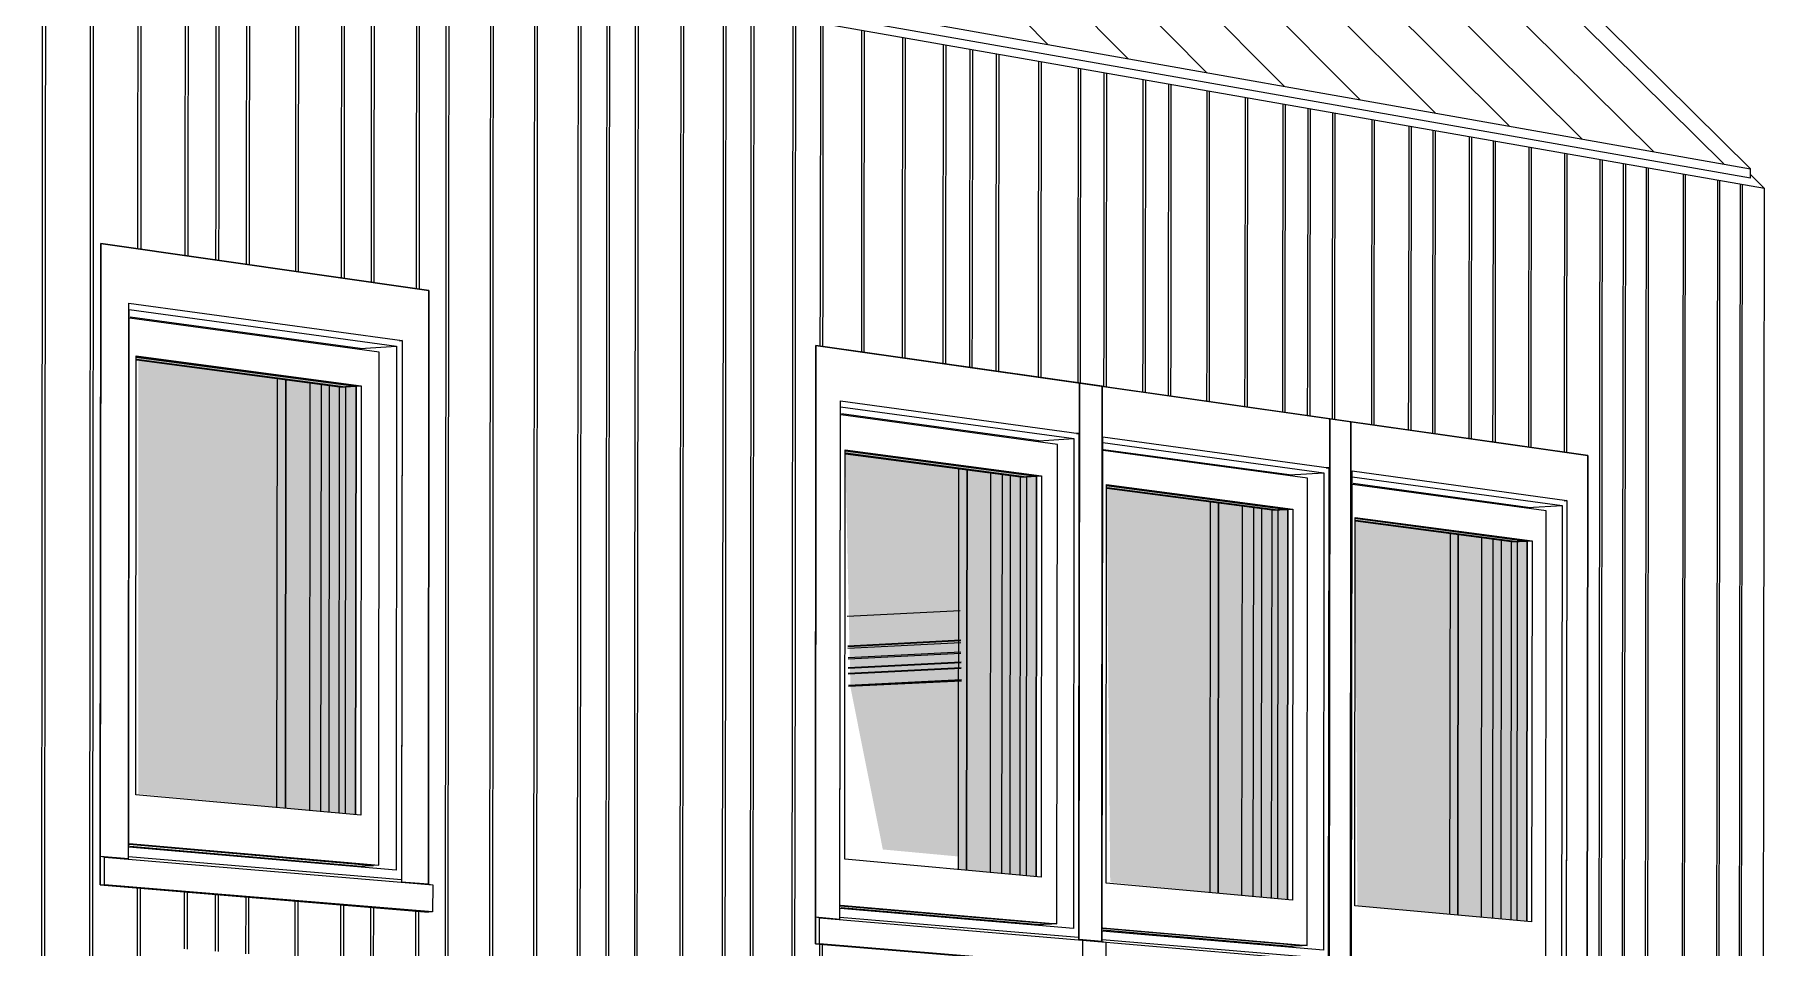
# Model space of a CAD drawing. Header units: inches. Extents: x 5690 to 5695, y -585 to 907.
# Drawn here: x 5692.0726 to 5692.2043, y 126.6331 to 126.7026 of the extents above; entities that cross this region are included whole.
import ezdxf

# ---------------------------------------------------------------- set-up
doc = ezdxf.new("R2010")
doc.units = ezdxf.units.IN
doc.header["$MEASUREMENT"] = 0
doc.layers.add('A-GLAZ-1', color=151, linetype='Continuous', lineweight=13, transparency=0.75)
for name, color, linetype, lineweight in [('A-GLAZ-2', 151, 'Continuous', 9), ('A-ROOF', 132, 'Continuous', 13), ('A-ROOF-1', 132, 'Continuous', 9), ('A-ROOF-PATT-1', 132, 'Continuous', 9), ('A-WALL-PATT-1', 111, 'Continuous', 9), ('I-WALL', 2, 'Continuous', 13), ('I-WALL-1', 2, 'Continuous', 9)]:
    doc.layers.add(name, color=color, linetype=linetype, lineweight=lineweight)

# ---------------------------------------------------------------- blocks, each defined once
blk = doc.blocks.new('FP_65-3D View 1 Copy 1')
at = {"layer": 'A-WALL-PATT-1'}
for p, q in [((8147.93278, 126.69209), (8147.9328, 126.71381)), ((8147.93301, 126.69205), (8147.93303, 126.71377)), ((8147.93643, 126.69155), (8147.93645, 126.71317)), ((8147.93666, 126.69151), (8147.93668, 126.71313)), ((8147.94005, 126.69101), (8147.94007, 126.71254)), ((8147.94028, 126.69098), (8147.9403, 126.7125)), ((8147.94364, 126.69048), (8147.94366, 126.71191)), ((8147.94387, 126.69044), (8147.94389, 126.71187)), ((8147.94599, 126.69013), (8147.94601, 126.7115)), ((8147.94622, 126.6901), (8147.94623, 126.71146)), ((8147.94832, 126.68978), (8147.94834, 126.71109)), ((8147.94855, 126.68975), (8147.94857, 126.71105)), ((8147.95206, 126.68923), (8147.95208, 126.71044)), ((8147.95228, 126.6892), (8147.9523, 126.7104)), ((8147.95554, 126.68871), (8147.95556, 126.70983)), ((8147.95577, 126.68868), (8147.95578, 126.70979)), ((8147.95782, 126.68837), (8147.95784, 126.70943)), ((8147.95804, 126.68834), (8147.95806, 126.70939)), ((8147.96126, 126.68787), (8147.96128, 126.70883)), ((8147.96147, 126.68783), (8147.96149, 126.70879)), ((8147.9635, 126.68753), (8147.96352, 126.70844)), ((8147.96372, 126.6875), (8147.96374, 126.7084)), ((8147.96689, 126.68703), (8147.96691, 126.70784)), ((8147.9671, 126.687), (8147.96712, 126.70781)), ((8147.97024, 126.68653), (8147.97026, 126.70726)), ((8147.97045, 126.6865), (8147.97047, 126.70722)), ((8147.97357, 126.68604), (8147.97359, 126.70668)), ((8147.97378, 126.68601), (8147.9738, 126.70664)), ((8147.97574, 126.68572), (8147.97576, 126.70629)), ((8147.97595, 126.68569), (8147.97597, 126.70626)), ((8147.97791, 126.6854), (8147.97793, 126.70592)), ((8147.97812, 126.68536), (8147.97814, 126.70588)), ((8147.98138, 126.68488), (8147.9814, 126.70531)), ((8147.98158, 126.68485), (8147.9816, 126.70527)), ((8147.98461, 126.6844), (8147.98463, 126.70474)), ((8147.98481, 126.68437), (8147.98483, 126.70471)), ((8147.98672, 126.68409), (8147.98674, 126.70437)), ((8147.98693, 126.68406), (8147.98695, 126.70434)), ((8147.98991, 126.68362), (8147.98993, 126.70382)), ((8147.99011, 126.68359), (8147.99013, 126.70378)), ((8147.992, 126.68331), (8147.99202, 126.70345)), ((8147.9922, 126.68328), (8147.99222, 126.70342)), ((8147.99514, 126.68284), (8147.99516, 126.7029)), ((8147.99534, 126.68281), (8147.99536, 126.70287)), ((8147.99826, 126.68238), (8147.99828, 126.70236)), ((8147.99846, 126.68235), (8147.99848, 126.70232)), ((8148.00135, 126.68192), (8148.00137, 126.70181)), ((8148.00154, 126.68189), (8148.00157, 126.70178)), ((8148.00337, 126.68162), (8148.00339, 126.70146)), ((8148.00357, 126.68159), (8148.00359, 126.70143)), ((8148.00539, 126.68132), (8148.00541, 126.70111)), ((8148.00558, 126.68129), (8148.0056, 126.70107)), ((8148.00861, 126.68084), (8148.00863, 126.70054)), ((8148.00881, 126.68081), (8148.00883, 126.70051)), ((8148.01162, 126.6804), (8148.01164, 126.70002)), ((8148.01181, 126.68037), (8148.01183, 126.69998)), ((8148.01359, 126.6801), (8148.01361, 126.69967)), ((8148.01378, 126.68008), (8148.0138, 126.69964)), ((8148.01656, 126.67966), (8148.01658, 126.69915)), ((8148.01674, 126.67964), (8148.01677, 126.69912)), ((8148.0185, 126.67938), (8148.01852, 126.69881)), ((8148.01869, 126.67935), (8148.01871, 126.69878)), ((8148.02143, 126.67894), (8148.02145, 126.6983)), ((8148.02161, 126.67891), (8148.02163, 126.69827)), ((8148.02433, 126.67851), (8148.02435, 126.69779)), ((8148.02451, 126.67848), (8148.02454, 126.69776)), ((8148.02721, 126.67808), (8148.02723, 126.69729)), ((8148.02739, 126.67806), (8148.02741, 126.69726)), ((8148.0291, 126.6778), (8148.02912, 126.69696)), ((8148.02928, 126.67778), (8148.0293, 126.69693)), ((8148.03097, 126.67753), (8148.031, 126.69663)), ((8148.03116, 126.6775), (8148.03118, 126.6966)), ((8148.03398, 126.67708), (8148.034, 126.69611)), ((8148.03416, 126.67705), (8148.03418, 126.69607)), ((8148.03679, 126.67666), (8148.03681, 126.69562)), ((8148.03697, 126.67664), (8148.03699, 126.69558)), ((8148.03862, 126.67639), (8148.03865, 126.69529)), ((8148.0388, 126.67636), (8148.03882, 126.69526)), ((8148.04139, 126.67598), (8148.04142, 126.69481)), ((8148.04157, 126.67595), (8148.04159, 126.69478)), ((8148.04321, 126.67571), (8148.04323, 126.69449)), ((8148.04338, 126.67569), (8148.0434, 126.69446)), ((8148.04594, 126.67531), (8148.04596, 126.69401)), ((8148.04611, 126.67528), (8148.04614, 126.69398)), ((8148.04865, 126.6749), (8148.04867, 126.69354)), ((8148.04882, 126.67488), (8148.04885, 126.69351)), ((8148.05134, 126.6745), (8148.05137, 126.69307)), ((8148.05151, 126.67448), (8148.05154, 126.69304)), ((8147.93276, 126.66296), (8147.93278, 126.69209)), ((8147.93278, 126.69209), (8147.93278, 126.69209)), ((8147.93299, 126.66294), (8147.93301, 126.69205)), ((8147.93301, 126.69205), (8147.93301, 126.69205)), ((8147.93641, 126.66255), (8147.93643, 126.69155)), ((8147.93643, 126.69155), (8147.93643, 126.69155)), ((8147.93664, 126.66253), (8147.93666, 126.69151)), ((8147.93666, 126.69151), (8147.93666, 126.69151)), ((8148.05311, 126.67424), (8148.05313, 126.69276)), ((8148.05328, 126.67422), (8148.0533, 126.69273)), ((8148.05486, 126.67398), (8148.05488, 126.69245)), ((8148.05503, 126.67396), (8148.05505, 126.69242)), ((8148.05767, 126.67357), (8148.05769, 126.69196)), ((8148.05784, 126.67354), (8148.05786, 126.69193)), ((8148.06029, 126.67318), (8148.06032, 126.6915)), ((8148.06046, 126.67315), (8148.06048, 126.69147)), ((8147.94005, 126.68627), (8147.94005, 126.69101)), ((8147.94005, 126.69101), (8147.94005, 126.69101)), ((8147.94028, 126.68624), (8147.94028, 126.69098)), ((8147.94028, 126.69098), (8147.94028, 126.69098)), ((8147.94364, 126.68576), (8147.94364, 126.69048)), ((8147.94364, 126.69048), (8147.94364, 126.69048)), ((8147.94386, 126.68573), (8147.94387, 126.69044)), ((8147.94387, 126.69044), (8147.94387, 126.69044)), ((8148.06201, 126.67292), (8148.06204, 126.6912)), ((8148.06218, 126.6729), (8148.0622, 126.69117)), ((8147.94598, 126.68543), (8147.94599, 126.69013)), ((8147.94599, 126.69013), (8147.94599, 126.69013)), ((8147.94621, 126.6854), (8147.94622, 126.6901)), ((8147.94622, 126.6901), (8147.94622, 126.6901)), ((8147.94832, 126.6851), (8147.94832, 126.68978)), ((8147.94832, 126.68978), (8147.94832, 126.68978)), ((8147.94854, 126.68506), (8147.94855, 126.68975)), ((8147.94855, 126.68975), (8147.94855, 126.68975)), ((8147.95206, 126.68456), (8147.95206, 126.68923)), ((8147.95206, 126.68923), (8147.95206, 126.68923)), ((8147.95228, 126.68453), (8147.95228, 126.6892)), ((8147.95228, 126.6892), (8147.95228, 126.6892)), ((8147.95554, 126.68407), (8147.95554, 126.68871)), ((8147.95554, 126.68871), (8147.95554, 126.68871)), ((8147.95576, 126.68404), (8147.95577, 126.68868)), ((8147.95577, 126.68868), (8147.95577, 126.68868)), ((8147.95782, 126.68374), (8147.95782, 126.68837)), ((8147.95782, 126.68837), (8147.95782, 126.68837)), ((8147.95804, 126.68371), (8147.95804, 126.68834)), ((8147.95804, 126.68834), (8147.95804, 126.68834)), ((8147.96125, 126.68325), (8147.96126, 126.68787)), ((8147.96126, 126.68787), (8147.96126, 126.68787)), ((8147.96147, 126.68322), (8147.96147, 126.68783)), ((8147.96147, 126.68783), (8147.96147, 126.68783)), ((8147.96348, 126.6595), (8147.9635, 126.68753)), ((8147.9635, 126.68753), (8147.9635, 126.68753)), ((8147.96369, 126.65948), (8147.96372, 126.6875)), ((8147.96372, 126.6875), (8147.96372, 126.6875)), ((8147.96686, 126.65912), (8147.96689, 126.68703)), ((8147.96689, 126.68703), (8147.96689, 126.68703)), ((8147.96708, 126.6591), (8147.9671, 126.687)), ((8147.9671, 126.687), (8147.9671, 126.687)), ((8147.97021, 126.65874), (8147.97024, 126.68653)), ((8147.97024, 126.68653), (8147.97024, 126.68653)), ((8147.97043, 126.65872), (8147.97045, 126.6865)), ((8147.97045, 126.6865), (8147.97045, 126.6865)), ((8147.97354, 126.65837), (8147.97357, 126.68604)), ((8147.97357, 126.68604), (8147.97357, 126.68604)), ((8147.97375, 126.65835), (8147.97378, 126.68601)), ((8147.97378, 126.68601), (8147.97378, 126.68601)), ((8147.97572, 126.65812), (8147.97574, 126.68572)), ((8147.97574, 126.68572), (8147.97574, 126.68572)), ((8147.97593, 126.6581), (8147.97595, 126.68569)), ((8147.97595, 126.68569), (8147.97595, 126.68569)), ((8147.97788, 126.65788), (8147.97791, 126.6854)), ((8147.97791, 126.6854), (8147.97791, 126.6854)), ((8147.97809, 126.65786), (8147.97812, 126.68536)), ((8147.97812, 126.68536), (8147.97812, 126.68536)), ((8147.98135, 126.65749), (8147.98138, 126.68488)), ((8147.98138, 126.68488), (8147.98138, 126.68488)), ((8147.98156, 126.65747), (8147.98158, 126.68485)), ((8147.98158, 126.68485), (8147.98158, 126.68485)), ((8147.98458, 126.65713), (8147.98461, 126.6844)), ((8147.98461, 126.6844), (8147.98461, 126.6844)), ((8147.98479, 126.6571), (8147.98481, 126.68437)), ((8147.98481, 126.68437), (8147.98481, 126.68437)), ((8147.9867, 126.65689), (8147.98672, 126.68409)), ((8147.98672, 126.68409), (8147.98672, 126.68409)), ((8147.9869, 126.65686), (8147.98693, 126.68406)), ((8147.98693, 126.68406), (8147.98693, 126.68406)), ((8147.98988, 126.65653), (8147.98991, 126.68362)), ((8147.98991, 126.68362), (8147.98991, 126.68362)), ((8147.99009, 126.65651), (8147.99011, 126.68359)), ((8147.99011, 126.68359), (8147.99011, 126.68359)), ((8147.99199, 126.67887), (8147.992, 126.68331)), ((8147.992, 126.68331), (8147.992, 126.68331)), ((8147.99219, 126.67885), (8147.9922, 126.68328)), ((8147.9922, 126.68328), (8147.9922, 126.68328)), ((8147.99514, 126.67843), (8147.99514, 126.68284)), ((8147.99514, 126.68284), (8147.99514, 126.68284)), ((8147.99534, 126.6784), (8147.99534, 126.68281)), ((8147.99534, 126.68281), (8147.99534, 126.68281)), ((8147.99825, 126.67798), (8147.99826, 126.68238)), ((8147.99826, 126.68238), (8147.99826, 126.68238)), ((8147.99845, 126.67795), (8147.99846, 126.68235)), ((8147.99846, 126.68235), (8147.99846, 126.68235)), ((8148.00134, 126.67754), (8148.00135, 126.68192)), ((8148.00135, 126.68192), (8148.00135, 126.68192)), ((8148.00154, 126.67751), (8148.00154, 126.68189)), ((8148.00154, 126.68189), (8148.00154, 126.68189)), ((8148.00337, 126.67725), (8148.00337, 126.68162)), ((8148.00337, 126.68162), (8148.00337, 126.68162)), ((8148.00356, 126.67723), (8148.00357, 126.68159)), ((8148.00357, 126.68159), (8148.00357, 126.68159)), ((8148.00538, 126.67697), (8148.00539, 126.68132)), ((8148.00539, 126.68132), (8148.00539, 126.68132)), ((8148.00558, 126.67694), (8148.00558, 126.68129)), ((8148.00558, 126.68129), (8148.00558, 126.68129)), ((8148.00861, 126.67651), (8148.00861, 126.68084)), ((8148.00861, 126.68084), (8148.00861, 126.68084)), ((8148.0088, 126.67648), (8148.00881, 126.68081)), ((8148.00881, 126.68081), (8148.00881, 126.68081)), ((8148.01161, 126.67608), (8148.01162, 126.6804)), ((8148.01162, 126.6804), (8148.01162, 126.6804)), ((8148.01181, 126.67605), (8148.01181, 126.68037)), ((8148.01181, 126.68037), (8148.01181, 126.68037)), ((8148.01358, 126.6758), (8148.01359, 126.6801)), ((8148.01359, 126.6801), (8148.01359, 126.6801)), ((8148.01377, 126.67577), (8148.01378, 126.68008)), ((8148.01378, 126.68008), (8148.01378, 126.68008)), ((8148.01655, 126.67538), (8148.01656, 126.67966)), ((8148.01656, 126.67966), (8148.01656, 126.67966)), ((8148.01674, 126.67535), (8148.01674, 126.67964)), ((8148.01674, 126.67964), (8148.01674, 126.67964)), ((8148.01849, 126.6751), (8148.0185, 126.67938)), ((8148.0185, 126.67938), (8148.0185, 126.67938)), ((8148.01868, 126.67507), (8148.01869, 126.67935)), ((8148.01869, 126.67935), (8148.01869, 126.67935)), ((8148.02142, 126.67468), (8148.02143, 126.67894)), ((8148.02143, 126.67894), (8148.02143, 126.67894)), ((8148.02161, 126.67466), (8148.02161, 126.67891)), ((8148.02161, 126.67891), (8148.02161, 126.67891)), ((8148.02432, 126.67427), (8148.02433, 126.67851)), ((8148.02433, 126.67851), (8148.02433, 126.67851)), ((8148.02451, 126.67424), (8148.02451, 126.67848)), ((8148.02451, 126.67848), (8148.02451, 126.67848)), ((8148.0272, 126.67386), (8148.02721, 126.67808)), ((8148.02721, 126.67808), (8148.02721, 126.67808)), ((8148.02739, 126.67383), (8148.02739, 126.67806)), ((8148.02739, 126.67806), (8148.02739, 126.67806)), ((8148.02909, 126.67359), (8148.0291, 126.6778)), ((8148.0291, 126.6778), (8148.0291, 126.6778)), ((8148.02927, 126.67356), (8148.02928, 126.67778)), ((8148.02928, 126.67778), (8148.02928, 126.67778)), ((8148.03097, 126.67332), (8148.03097, 126.67753)), ((8148.03097, 126.67753), (8148.03097, 126.67753)), ((8148.03115, 126.6733), (8148.03116, 126.6775)), ((8148.03116, 126.6775), (8148.03116, 126.6775)), ((8148.03398, 126.67289), (8148.03398, 126.67708)), ((8148.03398, 126.67708), (8148.03398, 126.67708)), ((8148.03416, 126.67287), (8148.03416, 126.67705)), ((8148.03416, 126.67705), (8148.03416, 126.67705)), ((8148.03678, 126.67249), (8148.03679, 126.67666)), ((8148.03679, 126.67666), (8148.03679, 126.67666)), ((8148.03696, 126.67247), (8148.03697, 126.67664)), ((8148.03697, 126.67664), (8148.03697, 126.67664)), ((8148.03862, 126.67223), (8148.03862, 126.67639)), ((8148.03862, 126.67639), (8148.03862, 126.67639)), ((8148.0388, 126.67221), (8148.0388, 126.67636)), ((8148.0388, 126.67636), (8148.0388, 126.67636)), ((8148.04139, 126.67184), (8148.04139, 126.67598)), ((8148.04139, 126.67598), (8148.04139, 126.67598)), ((8148.04156, 126.67181), (8148.04157, 126.67595)), ((8148.04157, 126.67595), (8148.04157, 126.67595)), ((8148.0432, 126.67158), (8148.04321, 126.67571)), ((8148.04321, 126.67571), (8148.04321, 126.67571)), ((8148.04338, 126.67155), (8148.04338, 126.67569)), ((8148.04338, 126.67569), (8148.04338, 126.67569)), ((8148.04593, 126.67119), (8148.04594, 126.67531)), ((8148.04594, 126.67531), (8148.04594, 126.67531)), ((8148.04611, 126.67116), (8148.04611, 126.67528)), ((8148.04611, 126.67528), (8148.04611, 126.67528)), ((8148.04865, 126.6708), (8148.04865, 126.6749)), ((8148.04865, 126.6749), (8148.04865, 126.6749)), ((8148.04882, 126.67078), (8148.04882, 126.67488)), ((8148.04882, 126.67488), (8148.04882, 126.67488)), ((8148.05131, 126.64961), (8148.05134, 126.6745)), ((8148.05134, 126.6745), (8148.05134, 126.6745)), ((8148.05148, 126.64959), (8148.05151, 126.67448)), ((8148.05151, 126.67448), (8148.05151, 126.67448)), ((8148.05307, 126.64941), (8148.05311, 126.67424)), ((8148.05311, 126.67424), (8148.05311, 126.67424)), ((8148.05324, 126.64939), (8148.05328, 126.67422)), ((8148.05328, 126.67422), (8148.05328, 126.67422)), ((8148.05483, 126.64921), (8148.05486, 126.67398)), ((8148.05486, 126.67398), (8148.05486, 126.67398)), ((8148.055, 126.64919), (8148.05503, 126.67396)), ((8148.05503, 126.67396), (8148.05503, 126.67396)), ((8148.05764, 126.6489), (8148.05767, 126.67357)), ((8148.05767, 126.67357), (8148.05767, 126.67357)), ((8148.05781, 126.64888), (8148.05784, 126.67354)), ((8148.05784, 126.67354), (8148.05784, 126.67354)), ((8148.06026, 126.6486), (8148.06029, 126.67318)), ((8148.06029, 126.67318), (8148.06029, 126.67318)), ((8148.06043, 126.64858), (8148.06046, 126.67315)), ((8148.06046, 126.67315), (8148.06046, 126.67315)), ((8148.06198, 126.64841), (8148.06201, 126.67292)), ((8148.06201, 126.67292), (8148.06201, 126.67292)), ((8148.06215, 126.64839), (8148.06218, 126.6729)), ((8148.06218, 126.6729), (8148.06218, 126.6729)), ((8147.93273, 126.63384), (8147.93276, 126.66296)), ((8147.93276, 126.66296), (8147.93276, 126.66296)), ((8147.93297, 126.63382), (8147.93299, 126.66294)), ((8147.93299, 126.66294), (8147.93299, 126.66294)), ((8147.93638, 126.63356), (8147.93641, 126.66255)), ((8147.93641, 126.66255), (8147.93641, 126.66255)), ((8147.93662, 126.63354), (8147.93664, 126.66253)), ((8147.93664, 126.66253), (8147.93664, 126.66253)), ((8147.96345, 126.63148), (8147.96348, 126.6595)), ((8147.96348, 126.6595), (8147.96348, 126.6595)), ((8147.96367, 126.63146), (8147.96369, 126.65948)), ((8147.96369, 126.65948), (8147.96369, 126.65948)), ((8147.96683, 126.63122), (8147.96686, 126.65912)), ((8147.96686, 126.65912), (8147.96686, 126.65912)), ((8147.96705, 126.6312), (8147.96708, 126.6591)), ((8147.96708, 126.6591), (8147.96708, 126.6591)), ((8147.97019, 126.63096), (8147.97021, 126.65874)), ((8147.97021, 126.65874), (8147.97021, 126.65874)), ((8147.9704, 126.63094), (8147.97043, 126.65872)), ((8147.97043, 126.65872), (8147.97043, 126.65872)), ((8147.97351, 126.6307), (8147.97354, 126.65837)), ((8147.97354, 126.65837), (8147.97354, 126.65837)), ((8147.97372, 126.63069), (8147.97375, 126.65835)), ((8147.97375, 126.65835), (8147.97375, 126.65835)), ((8147.97569, 126.63054), (8147.97572, 126.65812)), ((8147.97572, 126.65812), (8147.97572, 126.65812)), ((8147.9759, 126.63052), (8147.97593, 126.6581)), ((8147.97593, 126.6581), (8147.97593, 126.6581)), ((8147.97786, 126.63037), (8147.97788, 126.65788)), ((8147.97788, 126.65788), (8147.97788, 126.65788)), ((8147.97806, 126.63035), (8147.97809, 126.65786)), ((8147.97809, 126.65786), (8147.97809, 126.65786)), ((8147.98132, 126.6301), (8147.98135, 126.65749)), ((8147.98135, 126.65749), (8147.98135, 126.65749)), ((8147.98153, 126.63009), (8147.98156, 126.65747)), ((8147.98156, 126.65747), (8147.98156, 126.65747)), ((8147.98455, 126.62985), (8147.98458, 126.65713)), ((8147.98458, 126.65713), (8147.98458, 126.65713)), ((8147.98476, 126.62984), (8147.98479, 126.6571)), ((8147.98479, 126.6571), (8147.98479, 126.6571)), ((8147.98667, 126.62969), (8147.9867, 126.65689)), ((8147.9867, 126.65689), (8147.9867, 126.65689)), ((8147.98687, 126.62968), (8147.9869, 126.65686)), ((8147.9869, 126.65686), (8147.9869, 126.65686)), ((8147.98986, 126.62945), (8147.98988, 126.65653)), ((8147.98988, 126.65653), (8147.98988, 126.65653)), ((8147.99006, 126.62943), (8147.99009, 126.65651)), ((8147.99009, 126.65651), (8147.99009, 126.65651)), ((8148.05128, 126.62472), (8148.05131, 126.64961)), ((8148.05131, 126.64961), (8148.05131, 126.64961)), ((8148.05145, 126.6247), (8148.05148, 126.64959)), ((8148.05148, 126.64959), (8148.05148, 126.64959)), ((8148.05304, 126.62458), (8148.05307, 126.64941)), ((8148.05307, 126.64941), (8148.05307, 126.64941)), ((8148.05321, 126.62457), (8148.05324, 126.64939)), ((8148.05324, 126.64939), (8148.05324, 126.64939)), ((8148.0548, 126.62445), (8148.05483, 126.64921)), ((8148.05483, 126.64921), (8148.05483, 126.64921)), ((8148.05497, 126.62443), (8148.055, 126.64919)), ((8148.055, 126.64919), (8148.055, 126.64919)), ((8148.05761, 126.62423), (8148.05764, 126.6489)), ((8148.05764, 126.6489), (8148.05764, 126.6489)), ((8148.05778, 126.62422), (8148.05781, 126.64888)), ((8148.05781, 126.64888), (8148.05781, 126.64888)), ((8148.06023, 126.62403), (8148.06026, 126.6486)), ((8148.06026, 126.6486), (8148.06026, 126.6486)), ((8148.0604, 126.62402), (8148.06043, 126.64858)), ((8148.06043, 126.64858), (8148.06043, 126.64858)), ((8148.06195, 126.6239), (8148.06198, 126.64841)), ((8148.06198, 126.64841), (8148.06198, 126.64841)), ((8148.06212, 126.62388), (8148.06215, 126.64839)), ((8148.06215, 126.64839), (8148.06215, 126.64839)), ((8147.94, 126.63328), (8147.94001, 126.63764)), ((8147.94023, 126.63327), (8147.94024, 126.63762)), ((8147.94359, 126.63301), (8147.94359, 126.63735)), ((8147.94382, 126.63299), (8147.94382, 126.63733)), ((8147.94594, 126.63283), (8147.94594, 126.63715)), ((8147.94617, 126.63281), (8147.94617, 126.63713)), ((8147.94827, 126.63265), (8147.94828, 126.63696)), ((8147.9485, 126.63263), (8147.9485, 126.63694)), ((8147.95201, 126.63236), (8147.95202, 126.63665)), ((8147.95224, 126.63234), (8147.95224, 126.63663)), ((8147.95549, 126.63209), (8147.9555, 126.63637)), ((8147.95571, 126.63207), (8147.95572, 126.63635)), ((8147.95777, 126.63192), (8147.95778, 126.63618)), ((8147.95799, 126.6319), (8147.958, 126.63616)), ((8147.9612, 126.63165), (8147.96121, 126.6359)), ((8147.96142, 126.63163), (8147.96143, 126.63588)), ((8147.93271, 126.60473), (8147.93273, 126.63384)), ((8147.93273, 126.63384), (8147.93273, 126.63384)), ((8147.93294, 126.60472), (8147.93297, 126.63382)), ((8147.93297, 126.63382), (8147.93297, 126.63382)), ((8147.93636, 126.60458), (8147.93638, 126.63356)), ((8147.93638, 126.63356), (8147.93638, 126.63356)), ((8147.93659, 126.60457), (8147.93662, 126.63354)), ((8147.93662, 126.63354), (8147.93662, 126.63354)), ((8147.93998, 126.60443), (8147.94, 126.63328)), ((8147.94, 126.63328), (8147.94, 126.63328)), ((8147.94021, 126.60442), (8147.94023, 126.63327)), ((8147.94023, 126.63327), (8147.94023, 126.63327)), ((8147.99194, 126.62929), (8147.99195, 126.63336)), ((8147.99214, 126.62927), (8147.99215, 126.63335))]:
    blk.add_line(p, q, dxfattribs=at)
blk = doc.blocks.new('FP_80-3D View 1 Copy 1')
at = {"layer": 'A-ROOF-PATT-1'}
for p, q in [((8148.00931, 126.70184), (8147.88972, 126.82294)), ((8148.0154, 126.70076), (8147.89631, 126.82101)), ((8148.0214, 126.6997), (8147.90279, 126.81911)), ((8148.0273, 126.69866), (8147.90918, 126.81724)), ((8148.0331, 126.69763), (8147.91547, 126.8154)), ((8148.03881, 126.69662), (8147.92167, 126.81358)), ((8148.04443, 126.69563), (8147.92777, 126.81179)), ((8148.04997, 126.69465), (8147.93379, 126.81003)), ((8148.05541, 126.69368), (8147.93972, 126.80829)), ((8148.06078, 126.69274), (8147.94556, 126.80657))]:
    blk.add_line(p, q, dxfattribs=at)

msp = doc.modelspace()

# ---------------------------------------------------------------- hatches: boundary and pattern name
at = {"layer": 'A-GLAZ-1'}
for points in [[(5692.09702, 126.64322), (5692.09702, 126.67584), (5692.08031, 126.67805), (5692.08031, 126.6778), (5692.09106, 126.6764), (5692.09103, 126.64379), (5692.097, 126.64323)], [(5692.09111, 126.64381), (5692.09111, 126.67645), (5692.08048, 126.67788), (5692.08048, 126.64481), (5692.09111, 126.64381)], [(5692.14883, 126.6385), (5692.14883, 126.66899), (5692.13429, 126.67091), (5692.13468, 126.65307), (5692.14292, 126.65339), (5692.1429, 126.63906), (5692.14881, 126.6385)], [(5692.16795, 126.63676), (5692.16795, 126.66646), (5692.15418, 126.66825), (5692.15446, 126.63808), (5692.16793, 126.63676)], [(5692.18617, 126.6351), (5692.18617, 126.66405), (5692.1731, 126.66578), (5692.17328, 126.63633), (5692.18615, 126.6351)], [(5692.14577, 126.63978), (5692.14321, 126.65348), (5692.13466, 126.65306), (5692.13715, 126.64058), (5692.14577, 126.63978)]]:
    msp.add_hatch(color=256, dxfattribs=at).paths.add_polyline_path(points, flags=0)

# ---------------------------------------------------------------- linework, layer by layer
at = {"layer": 'A-GLAZ-2'}
for p, q in [((5692.07761, 126.68668), (5692.07757, 126.63788)), ((5692.07757, 126.64005), (5692.07761, 126.68668)), ((5692.1026, 126.68312), (5692.07761, 126.68668)), ((5692.1026, 126.68312), (5692.07761, 126.68668)), ((5692.10256, 126.63791), (5692.1026, 126.68312)), ((5692.1026, 126.68312), (5692.10256, 126.63793)), ((5692.07972, 126.64003), (5692.07976, 126.68216)), ((5692.07972, 126.63987), (5692.07976, 126.68216)), ((5692.07976, 126.68216), (5692.10056, 126.6793)), ((5692.07976, 126.68216), (5692.10056, 126.6793)), ((5692.07976, 126.64075), (5692.07979, 126.68166)), ((5692.07979, 126.68166), (5692.10014, 126.67888)), ((5692.09882, 126.67842), (5692.07981, 126.681)), ((5692.09737, 126.6787), (5692.07986, 126.68108)), ((5692.09737, 126.6787), (5692.10014, 126.67888)), ((5692.09737, 126.67862), (5692.09737, 126.6787)), ((5692.09878, 126.63939), (5692.09882, 126.67842)), ((5692.10014, 126.67888), (5692.10011, 126.639)), ((5692.10056, 126.6793), (5692.10036, 126.67929)), ((5692.10036, 126.67929), (5692.10056, 126.6793)), ((5692.10056, 126.6793), (5692.10052, 126.63826)), ((5692.10056, 126.6793), (5692.10052, 126.6381)), ((5692.13206, 126.67892), (5692.13202, 126.63339)), ((5692.13202, 126.63542), (5692.13206, 126.67892)), ((5692.15386, 126.67582), (5692.13206, 126.67892)), ((5692.15386, 126.67582), (5692.13206, 126.67892)), ((5692.08028, 126.64475), (5692.0803, 126.67814)), ((5692.0803, 126.67814), (5692.09745, 126.67587)), ((5692.09705, 126.67584), (5692.08031, 126.67805)), ((5692.09705, 126.67584), (5692.08031, 126.67805)), ((5692.08031, 126.67805), (5692.09705, 126.67584)), ((5692.08033, 126.67789), (5692.09625, 126.67579)), ((5692.09579, 126.67576), (5692.08035, 126.6778)), ((5692.09103, 126.64379), (5692.09106, 126.6764)), ((5692.0917, 126.67632), (5692.09167, 126.64373)), ((5692.09167, 126.64373), (5692.0917, 126.67632)), ((5692.09352, 126.64355), (5692.09355, 126.67606)), ((5692.09438, 126.64347), (5692.09441, 126.67595)), ((5692.09501, 126.64341), (5692.09504, 126.67586)), ((5692.09576, 126.64334), (5692.09579, 126.67576)), ((5692.09579, 126.67576), (5692.09705, 126.67584)), ((5692.09625, 126.67579), (5692.09623, 126.6433)), ((5692.09705, 126.67584), (5692.09625, 126.67579)), ((5692.09702, 126.64322), (5692.09705, 126.67584)), ((5692.09702, 126.64322), (5692.09705, 126.67584)), ((5692.09705, 126.67584), (5692.09702, 126.64322)), ((5692.09705, 126.67584), (5692.09745, 126.67587)), ((5692.09745, 126.67587), (5692.09742, 126.64319)), ((5692.15211, 126.67607), (5692.15207, 126.6337)), ((5692.15207, 126.63372), (5692.15211, 126.67607)), ((5692.17279, 126.67312), (5692.15211, 126.67607)), ((5692.17279, 126.67312), (5692.15211, 126.67607)), ((5692.15381, 126.63355), (5692.15386, 126.67582)), ((5692.15386, 126.67582), (5692.15381, 126.63357)), ((5692.13389, 126.63541), (5692.13393, 126.67472)), ((5692.13389, 126.63526), (5692.13393, 126.67472)), ((5692.13393, 126.67472), (5692.15208, 126.67223)), ((5692.13393, 126.67472), (5692.15208, 126.67223)), ((5692.13394, 126.67426), (5692.1517, 126.67184)), ((5692.15044, 126.6714), (5692.13396, 126.67364)), ((5692.14902, 126.67168), (5692.13401, 126.67372)), ((5692.17119, 126.67335), (5692.17114, 126.63208)), ((5692.17114, 126.6321), (5692.17119, 126.67335)), ((5692.19083, 126.67055), (5692.17119, 126.67335)), ((5692.19083, 126.67055), (5692.17119, 126.67335)), ((5692.17274, 126.63194), (5692.17279, 126.67312)), ((5692.17279, 126.67312), (5692.17274, 126.63196)), ((5692.14902, 126.67168), (5692.1517, 126.67184)), ((5692.1517, 126.67184), (5692.15166, 126.63456)), ((5692.15208, 126.67223), (5692.15189, 126.67222)), ((5692.15189, 126.67222), (5692.15208, 126.67223)), ((5692.15208, 126.67223), (5692.15204, 126.63387)), ((5692.15208, 126.67223), (5692.15204, 126.63372)), ((5692.15385, 126.63371), (5692.15389, 126.67198)), ((5692.15385, 126.63357), (5692.15389, 126.67198)), ((5692.15389, 126.67198), (5692.1711, 126.66962)), ((5692.15389, 126.67198), (5692.1711, 126.66962)), ((5692.13425, 126.63983), (5692.13429, 126.67099)), ((5692.13429, 126.67099), (5692.14924, 126.66901)), ((5692.14886, 126.66899), (5692.1343, 126.67091)), ((5692.14886, 126.66899), (5692.1343, 126.67091)), ((5692.1343, 126.67091), (5692.14886, 126.66899)), ((5692.13431, 126.67076), (5692.14809, 126.66894)), ((5692.14764, 126.66892), (5692.13432, 126.67067)), ((5692.14902, 126.6716), (5692.14902, 126.67168)), ((5692.1504, 126.63493), (5692.15044, 126.6714)), ((5692.15389, 126.67154), (5692.17073, 126.66924)), ((5692.16949, 126.66882), (5692.15392, 126.67093)), ((5692.16809, 126.66908), (5692.15396, 126.671)), ((5692.19078, 126.63041), (5692.19083, 126.67055)), ((5692.19083, 126.67055), (5692.19078, 126.63043)), ((5692.1429, 126.63906), (5692.14294, 126.66955)), ((5692.14356, 126.66947), (5692.14353, 126.639)), ((5692.14353, 126.639), (5692.14356, 126.66947)), ((5692.14535, 126.63883), (5692.14538, 126.66922)), ((5692.14622, 126.63875), (5692.14625, 126.66911)), ((5692.16809, 126.66908), (5692.17073, 126.66924)), ((5692.16809, 126.66901), (5692.16809, 126.66908)), ((5692.17073, 126.66924), (5692.17069, 126.63292)), ((5692.1711, 126.66962), (5692.17091, 126.66961)), ((5692.17091, 126.66961), (5692.1711, 126.66962)), ((5692.1711, 126.66962), (5692.17105, 126.63225)), ((5692.1711, 126.66962), (5692.17105, 126.6321)), ((5692.17283, 126.63209), (5692.17288, 126.66938)), ((5692.17283, 126.63195), (5692.17288, 126.66938)), ((5692.17288, 126.66938), (5692.18922, 126.66713)), ((5692.17288, 126.66938), (5692.18922, 126.66713)), ((5692.14684, 126.63869), (5692.14687, 126.66902)), ((5692.14761, 126.63862), (5692.14764, 126.66892)), ((5692.14764, 126.66892), (5692.14886, 126.66899)), ((5692.14809, 126.66894), (5692.14806, 126.63857)), ((5692.14886, 126.66899), (5692.14809, 126.66894)), ((5692.14883, 126.6385), (5692.14886, 126.66899)), ((5692.14883, 126.6385), (5692.14886, 126.66899)), ((5692.14886, 126.66899), (5692.14883, 126.6385)), ((5692.14886, 126.66899), (5692.14924, 126.66901)), ((5692.14924, 126.66901), (5692.14921, 126.63847)), ((5692.15414, 126.63802), (5692.15417, 126.66836)), ((5692.15417, 126.66836), (5692.16836, 126.66648)), ((5692.16798, 126.66646), (5692.15418, 126.66828)), ((5692.16798, 126.66646), (5692.15418, 126.66828)), ((5692.15418, 126.66828), (5692.16798, 126.66646)), ((5692.1542, 126.66813), (5692.16722, 126.66641)), ((5692.16678, 126.66639), (5692.15421, 126.66805)), ((5692.16945, 126.63328), (5692.16949, 126.66882)), ((5692.17288, 126.66894), (5692.18886, 126.66676)), ((5692.18765, 126.66635), (5692.1729, 126.66835)), ((5692.18626, 126.66661), (5692.17295, 126.66842)), ((5692.16206, 126.63731), (5692.1621, 126.66703)), ((5692.16271, 126.66694), (5692.16268, 126.63725)), ((5692.16268, 126.63725), (5692.16271, 126.66694)), ((5692.16449, 126.63708), (5692.16452, 126.6667)), ((5692.16535, 126.637), (5692.16539, 126.66658)), ((5692.16598, 126.63695), (5692.16601, 126.6665)), ((5692.16678, 126.66639), (5692.16798, 126.66646)), ((5692.16798, 126.66646), (5692.16722, 126.66641)), ((5692.16795, 126.63676), (5692.16798, 126.66646)), ((5692.16795, 126.63676), (5692.16798, 126.66646)), ((5692.16798, 126.66646), (5692.16795, 126.63676)), ((5692.16798, 126.66646), (5692.16836, 126.66648)), ((5692.16836, 126.66648), (5692.16833, 126.63673)), ((5692.18626, 126.66661), (5692.18886, 126.66676)), ((5692.18626, 126.66654), (5692.18626, 126.66661)), ((5692.18886, 126.66676), (5692.18882, 126.63136)), ((5692.18922, 126.66713), (5692.18903, 126.66712)), ((5692.18903, 126.66712), (5692.18922, 126.66713)), ((5692.18922, 126.66713), (5692.18917, 126.6307)), ((5692.18922, 126.66713), (5692.18917, 126.63056)), ((5692.16675, 126.63687), (5692.16678, 126.66639)), ((5692.16722, 126.66641), (5692.16719, 126.63683)), ((5692.17307, 126.63629), (5692.1731, 126.66585)), ((5692.1731, 126.66585), (5692.18657, 126.66407)), ((5692.1862, 126.66405), (5692.17311, 126.66578)), ((5692.1862, 126.66405), (5692.17311, 126.66578)), ((5692.17311, 126.66578), (5692.1862, 126.66405)), ((5692.17313, 126.66563), (5692.18545, 126.66401)), ((5692.18502, 126.66398), (5692.17314, 126.66555)), ((5692.18761, 126.63171), (5692.18765, 126.66635)), ((5692.18032, 126.63565), (5692.18036, 126.66462)), ((5692.18096, 126.66453), (5692.18093, 126.63559)), ((5692.18093, 126.63559), (5692.18096, 126.66453)), ((5692.18272, 126.63542), (5692.18276, 126.66429)), ((5692.18359, 126.63534), (5692.18362, 126.66417)), ((5692.18421, 126.63528), (5692.18424, 126.66409)), ((5692.18498, 126.63521), (5692.18502, 126.66398)), ((5692.18502, 126.66398), (5692.1862, 126.66405)), ((5692.18545, 126.66401), (5692.18542, 126.63517)), ((5692.1862, 126.66405), (5692.18545, 126.66401)), ((5692.18617, 126.6351), (5692.1862, 126.66405)), ((5692.18617, 126.6351), (5692.1862, 126.66405)), ((5692.1862, 126.66405), (5692.18617, 126.6351)), ((5692.1862, 126.66405), (5692.18657, 126.66407)), ((5692.18657, 126.66407), (5692.18654, 126.63507)), ((5692.14305, 126.65875), (5692.13444, 126.6583)), ((5692.13448, 126.65608), (5692.1431, 126.65652)), ((5692.14309, 126.65647), (5692.13448, 126.65603)), ((5692.13448, 126.65603), (5692.14309, 126.65647)), ((5692.14309, 126.65631), (5692.13449, 126.65588)), ((5692.1345, 126.65518), (5692.1431, 126.65561)), ((5692.1345, 126.65508), (5692.1431, 126.65552)), ((5692.13451, 126.65442), (5692.14311, 126.65485)), ((5692.14311, 126.65478), (5692.13451, 126.65436)), ((5692.13452, 126.654), (5692.14312, 126.65443)), ((5692.14311, 126.65434), (5692.13452, 126.65391)), ((5692.13454, 126.65309), (5692.14313, 126.65351)), ((5692.14313, 126.65348), (5692.13454, 126.65306)), ((5692.13454, 126.653), (5692.14313, 126.65342)), ((5692.13454, 126.653), (5692.14313, 126.65342)), ((5692.14313, 126.65342), (5692.13454, 126.653)), ((5692.14313, 126.6534), (5692.13454, 126.65297)), ((5692.09742, 126.64319), (5692.08028, 126.64475)), ((5692.10011, 126.639), (5692.07976, 126.64075)), ((5692.07978, 126.64103), (5692.09878, 126.63939)), ((5692.09839, 126.63937), (5692.0798, 126.64098)), ((5692.0798, 126.64098), (5692.09839, 126.63937)), ((5692.09712, 126.63932), (5692.07983, 126.64081)), ((5692.0779, 126.64), (5692.07757, 126.64005)), ((5692.07972, 126.63987), (5692.07757, 126.64005)), ((5692.0779, 126.63789), (5692.0779, 126.64)), ((5692.0779, 126.64), (5692.10289, 126.63788)), ((5692.10052, 126.63826), (5692.07972, 126.64003)), ((5692.09712, 126.63932), (5692.09839, 126.63937)), ((5692.09733, 126.63925), (5692.09733, 126.6393)), ((5692.09878, 126.63939), (5692.09839, 126.63937)), ((5692.14921, 126.63847), (5692.13425, 126.63983)), ((5692.07757, 126.63788), (5692.0779, 126.63789)), ((5692.07757, 126.63788), (5692.10256, 126.63582)), ((5692.10288, 126.63583), (5692.0779, 126.63789)), ((5692.10256, 126.63793), (5692.10052, 126.6381)), ((5692.10256, 126.63793), (5692.10289, 126.63788)), ((5692.10289, 126.63788), (5692.10288, 126.63583)), ((5692.16833, 126.63673), (5692.15414, 126.63802)), ((5692.13393, 126.63635), (5692.1504, 126.63493)), ((5692.15001, 126.63491), (5692.13394, 126.6363)), ((5692.13394, 126.6363), (5692.15001, 126.63491)), ((5692.18654, 126.63507), (5692.17307, 126.63629)), ((5692.10288, 126.63583), (5692.10256, 126.63582)), ((5692.13234, 126.63537), (5692.13202, 126.63542)), ((5692.13389, 126.63526), (5692.13202, 126.63542)), ((5692.13234, 126.6334), (5692.13234, 126.63537)), ((5692.13234, 126.63537), (5692.15413, 126.63352)), ((5692.15204, 126.63387), (5692.13389, 126.63541)), ((5692.15166, 126.63456), (5692.1339, 126.63609)), ((5692.1488, 126.63487), (5692.13397, 126.63614)), ((5692.1488, 126.63487), (5692.15001, 126.63491)), ((5692.14898, 126.6348), (5692.14898, 126.63485)), ((5692.1504, 126.63493), (5692.15001, 126.63491)), ((5692.15238, 126.63367), (5692.15207, 126.63372)), ((5692.15385, 126.63357), (5692.15207, 126.63372)), ((5692.15381, 126.63357), (5692.15207, 126.63372)), ((5692.15238, 126.63175), (5692.15238, 126.63367)), ((5692.15238, 126.63367), (5692.17305, 126.63191)), ((5692.15381, 126.63357), (5692.15413, 126.63352)), ((5692.17069, 126.63292), (5692.15385, 126.63437)), ((5692.17105, 126.63225), (5692.15385, 126.63371)), ((5692.15388, 126.63463), (5692.16945, 126.63328)), ((5692.16907, 126.63327), (5692.15389, 126.63458)), ((5692.15389, 126.63458), (5692.16907, 126.63327)), ((5692.16788, 126.63322), (5692.15392, 126.63443)), ((5692.15413, 126.63352), (5692.15413, 126.63161)), ((5692.13202, 126.63339), (5692.13234, 126.6334)), ((5692.13202, 126.63339), (5692.15381, 126.6316)), ((5692.15413, 126.63161), (5692.13234, 126.6334)), ((5692.16788, 126.63322), (5692.16907, 126.63327)), ((5692.16805, 126.63315), (5692.16805, 126.63321)), ((5692.16945, 126.63328), (5692.16907, 126.63327))]:
    msp.add_line(p, q, dxfattribs=at)
at = {"layer": 'A-ROOF'}
for p, q in [((5692.20321, 126.69238), (5692.08818, 126.80593)), ((5691.64345, 126.79136), (5692.20321, 126.69238)), ((5692.20321, 126.69166), (5692.20321, 126.69238))]:
    msp.add_line(p, q, dxfattribs=at)
at = {"layer": 'I-WALL'}
for p, q in [((5692.20321, 126.69166), (5691.64236, 126.79024)), ((5692.20426, 126.69088), (5691.64435, 126.78883)), ((5692.20321, 126.69193), (5692.20426, 126.69088)), ((5692.20407, 126.5402), (5692.20426, 126.69088)), ((5692.07757, 126.63788), (5692.07761, 126.68668)), ((5692.07761, 126.68668), (5692.1026, 126.68312)), ((5692.1026, 126.68312), (5692.10256, 126.63791)), ((5692.13202, 126.63339), (5692.13206, 126.67892)), ((5692.13206, 126.67892), (5692.19083, 126.67055)), ((5692.19083, 126.67055), (5692.19078, 126.63041)), ((5692.10256, 126.63582), (5692.07757, 126.63788)), ((5692.19078, 126.62855), (5692.13202, 126.63339))]:
    msp.add_line(p, q, dxfattribs=at)

# ---------------------------------------------------------------- block references
at = {"layer": 'A-ROOF-1'}
msp.add_blockref('FP_80-3D View 1 Copy 1', (-2455.8596, 0), dxfattribs=at)
at = {"layer": 'I-WALL-1'}
msp.add_blockref('FP_65-3D View 1 Copy 1', (-2455.8596, 0), dxfattribs=at)

doc.saveas('drawing.dxf')
